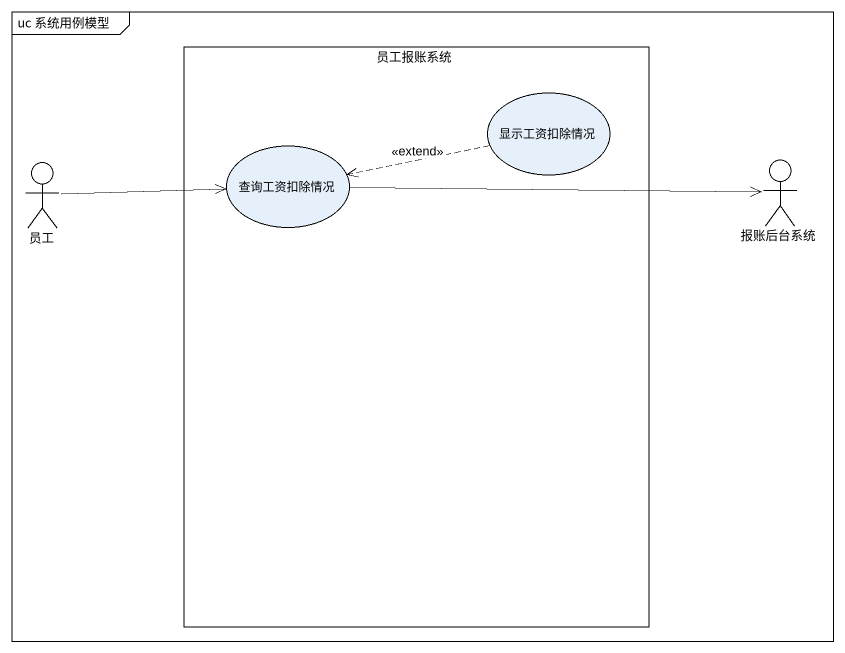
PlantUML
@startuml
mainframe uc 系统用例模型
rectangle 员工报账系统 {
  usecase 显示工资扣除情况
  usecase 查询工资扣除情况
}
actor 员工
actor 报账后台系统
显示工资扣除情况 .left.> 查询工资扣除情况 : <<extend>>
员工 -right-> 查询工资扣除情况
查询工资扣除情况 -right-> 报账后台系统
@enduml
